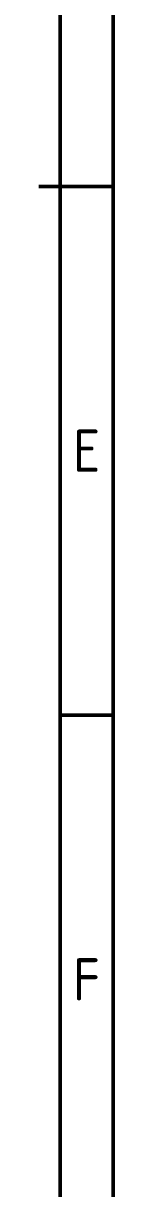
# Model space of a CAD drawing. Header units: millimetres. Extents: x 4633 to 6355, y 330 to 1560.
# Drawn here: x 6333.8 to 6354.8, y 660.6 to 991.3 of the extents above; entities that cross this region are included whole.
import ezdxf

# ---------------------------------------------------------------- set-up
doc = ezdxf.new("R2010")
doc.units = ezdxf.units.MM
doc.header["$MEASUREMENT"] = 0
doc.layers.add('Crta_05', color=1, linetype='Continuous', lineweight=50)
doc.layers.add('RAHM2', color=1, linetype='Continuous')
doc.styles.add('oznake', font='geniso.shx', dxfattribs={"height": 4})

msp = doc.modelspace()

# ---------------------------------------------------------------- linework, layer by layer
at = {"layer": 'Crta_05'}
for p, q in [((6354.8439, 330.01815), (6354.8439, 1560.01815)), ((6339.8439, 345.01815), (6339.8439, 1545.01815)), ((6354.8439, 945.01815), (6333.8439, 945.01815)), ((6354.8439, 795.01815), (6339.8439, 795.01815))]:
    msp.add_line(p, q, dxfattribs=at)

# ---------------------------------------------------------------- texts
at = {"layer": 'RAHM2', "char_height": 12, "attachment_point": 5, "style": 'oznake'}
for s, insert in [('E', (6347.3439, 870.01815)), ('F', (6347.3439, 720.01815))]:
    msp.add_mtext_dynamic_manual_height_columns(s, width=27.069035, gutter_width=12.5, heights=[0], dxfattribs=dict(at, insert=insert))

doc.saveas('drawing.dxf')
